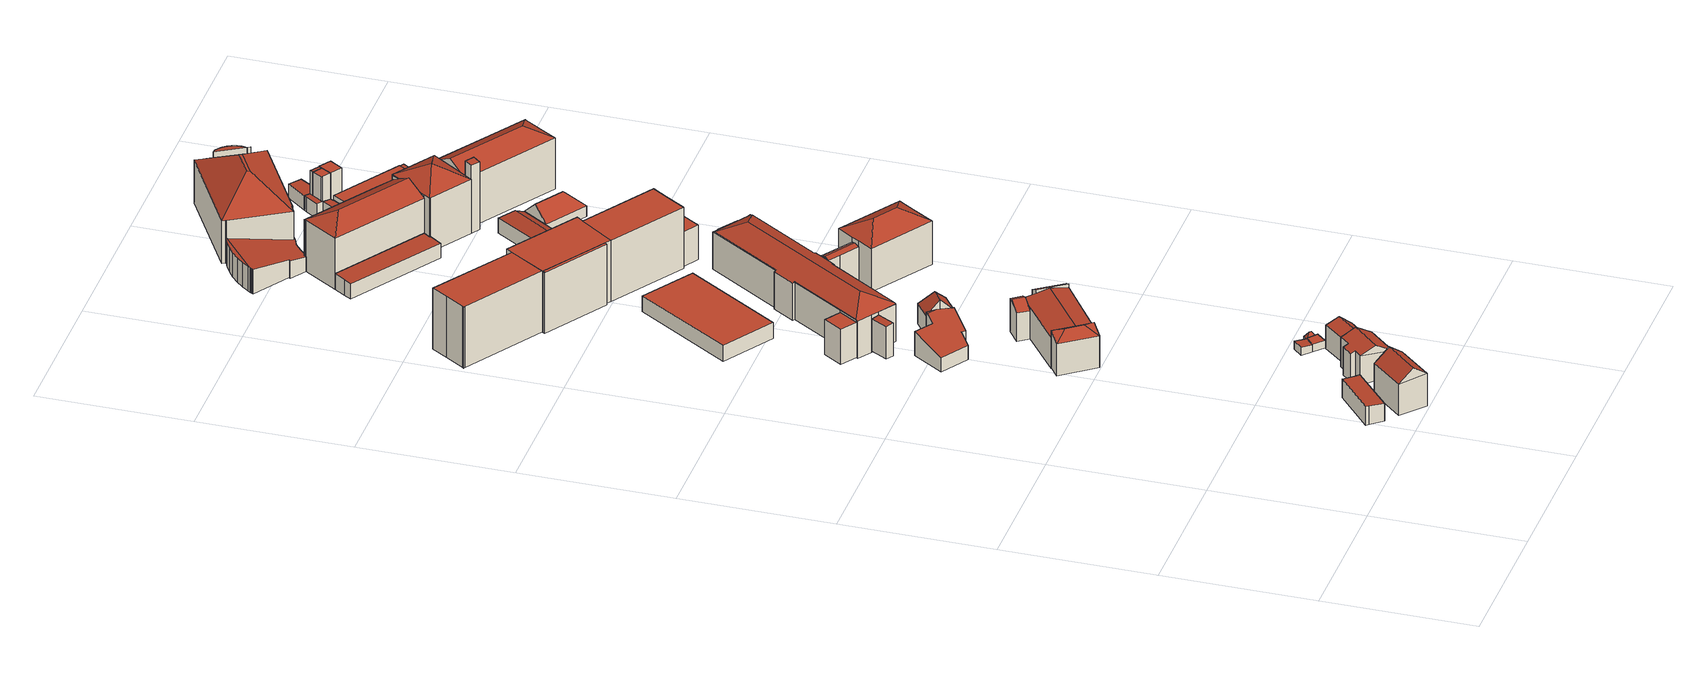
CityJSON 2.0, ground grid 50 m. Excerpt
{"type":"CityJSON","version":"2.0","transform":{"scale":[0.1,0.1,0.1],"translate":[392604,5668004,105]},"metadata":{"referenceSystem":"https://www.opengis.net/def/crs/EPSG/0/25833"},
"CityObjects":{
"building1":{"type":"Building","attributes":{"Dachtyp_tdc":"tdcPolyFlatRoof","Gemeindeschluessel":14627140,"Dachneigung":3.21,"QualitaetDacherkennung":77,"Geometrietyp2DReferenz":"3000","function":"31001_9998","roofType":"2100","measuredHeight":6.55},"geometry":[{"type":"MultiSurface","lod":"2","boundaries":[[[0,1,2,3]],[[1,4,5,2]],[[4,6,7,5]],[[6,8,9,7]],[[8,10,11,9]],[[10,12,13,11]],[[12,0,3,13]],[[12,10,8,6,4,1,0]],[[3,2,5,7,9,11,13]]],"semantics":{"surfaces":[{"type":"WallSurface"},{"type":"RoofSurface"},{"type":"GroundSurface"}],"values":[0,0,0,0,0,0,0,1,2]}}]},
"building2":{"type":"Building","attributes":{"Dachtyp_tdc":"tdcGableRoof","Gemeindeschluessel":14627140,"Dachneigung":37.64,"QualitaetDacherkennung":67,"Geometrietyp2DReferenz":"3000","function":"31001_9998","roofType":"3100","measuredHeight":14.9},"geometry":[{"type":"MultiSurface","lod":"2","boundaries":[[[14,15,16,17]],[[15,18,19,16]],[[18,20,21,19]],[[20,14,17,21]],[[18,15,22]],[[14,20,23]],[[15,14,23,22]],[[20,18,22,23]],[[17,16,19,21]]],"semantics":{"surfaces":[{"type":"WallSurface"},{"type":"RoofSurface"},{"type":"GroundSurface"}],"values":[0,0,0,0,0,0,1,1,2]}}]},
"building3":{"type":"Building","attributes":{"Dachtyp_tdc":"tdcFreeFormRoof","Gemeindeschluessel":14627140,"Dachneigung":32.54,"QualitaetDacherkennung":35,"Geometrietyp2DReferenz":"3000","function":"31001_9998","roofType":"5000","measuredHeight":12.17},"geometry":[{"type":"MultiSurface","lod":"2","boundaries":[[[24,25,26,27]],[[25,28,29,26]],[[28,30,31,29]],[[30,32,33,31]],[[32,34,35,33]],[[34,36,37,35]],[[36,38,39,37]],[[38,40,41,39]],[[40,24,27,41]],[[38,36,42,43]],[[34,32,30,28,25,24,40,43,42]],[[40,38,43]],[[36,34,42]],[[27,26,29,31,33,35,37,39,41]]],"semantics":{"surfaces":[{"type":"WallSurface"},{"type":"RoofSurface"},{"type":"GroundSurface"}],"values":[0,0,0,0,0,0,0,0,0,1,1,0,0,2]}}]},
"building4":{"type":"Building","attributes":{"Dachtyp_tdc":"tdcHipRoof","Gemeindeschluessel":14627140,"Dachneigung":31.39,"QualitaetDacherkennung":47,"Geometrietyp2DReferenz":"3000","function":"31001_9998","roofType":"3200","measuredHeight":13.42},"geometry":[{"type":"MultiSurface","lod":"2","boundaries":[[[44,45,46,47]],[[45,48,49,46]],[[48,50,51,49]],[[50,44,47,51]],[[48,45,52]],[[44,50,53]],[[45,44,53,52]],[[50,48,52,53]],[[47,46,49,51]]],"semantics":{"surfaces":[{"type":"WallSurface"},{"type":"RoofSurface"},{"type":"GroundSurface"}],"values":[0,0,0,0,1,1,1,1,2]}}]},
"building5":{"type":"Building","attributes":{"name":"Staatliche Porzellanmanufaktur Meissen","Dachtyp_tdc":"tdcPolyFlatRoof","Gemeindeschluessel":14627140,"Dachneigung":0,"QualitaetDacherkennung":61,"Geometrietyp2DReferenz":"3000","function":"31001_2000","roofType":"1000","measuredHeight":12.36},"geometry":[{"type":"MultiSurface","lod":"2","boundaries":[[[54,55,56,57]],[[55,58,59,56]],[[58,60,61,59]],[[60,54,57,61]],[[60,58,55,54]],[[57,56,59,61]]],"semantics":{"surfaces":[{"type":"WallSurface"},{"type":"RoofSurface"},{"type":"GroundSurface"}],"values":[0,0,0,0,1,2]}}]},
"building6":{"type":"Building","attributes":{"name":"Staatliche Porzellanmanufaktur Meissen","Dachtyp_tdc":"tdcPolyFlatRoof","Gemeindeschluessel":14627140,"Dachneigung":6.37,"QualitaetDacherkennung":58,"Geometrietyp2DReferenz":"3000","function":"31001_2000","roofType":"2100","measuredHeight":11.58},"geometry":[{"type":"MultiSurface","lod":"2","boundaries":[[[62,63,64,65]],[[63,66,67,64]],[[66,68,69,67]],[[68,62,65,69]],[[68,66,63,62]],[[65,64,67,69]]],"semantics":{"surfaces":[{"type":"WallSurface"},{"type":"RoofSurface"},{"type":"GroundSurface"}],"values":[0,0,0,0,1,2]}}]},
"building7":{"type":"Building","attributes":{"name":"Staatliche Porzellanmanufaktur Meissen","Dachtyp_tdc":"tdcFreeFormRoof","Gemeindeschluessel":14627140,"Dachneigung":16.01,"QualitaetDacherkennung":30,"Geometrietyp2DReferenz":"3000","function":"31001_2000","roofType":"5000","measuredHeight":9.5},"geometry":[{"type":"MultiSurface","lod":"2","boundaries":[[[70,71,72,73]],[[71,74,75,72]],[[74,76,77,75]],[[76,78,79,77]],[[78,80,81,79]],[[80,82,83,81]],[[82,84,85,83]],[[84,70,73,85]],[[86,74,87]],[[80,78,76,86,87,71,70,84,82]],[[74,71,87]],[[76,74,86]],[[73,72,75,77,79,81,83,85]]],"semantics":{"surfaces":[{"type":"WallSurface"},{"type":"RoofSurface"},{"type":"GroundSurface"}],"values":[0,0,0,0,0,0,0,0,1,1,0,0,2]}}]},
"building8":{"type":"Building","attributes":{"Dachtyp_tdc":"tdcGableRoof","Gemeindeschluessel":14627140,"Dachneigung":40.45,"QualitaetDacherkennung":78,"Geometrietyp2DReferenz":"3000","function":"31001_9998","roofType":"3100","measuredHeight":9.82},"geometry":[{"type":"MultiSurface","lod":"2","boundaries":[[[88,89,90,35]],[[89,91,92,90]],[[91,93,37,92]],[[93,88,35,37]],[[91,89,94]],[[88,93,95]],[[89,88,95,94]],[[93,91,94,95]],[[35,90,92,37]]],"semantics":{"surfaces":[{"type":"WallSurface"},{"type":"RoofSurface"},{"type":"GroundSurface"}],"values":[0,0,0,0,0,0,1,1,2]}}]},
"building9":{"type":"Building","attributes":{"Dachtyp_tdc":"tdcPolyFlatRoof","Gemeindeschluessel":14627140,"Dachneigung":3.8,"QualitaetDacherkennung":66,"Geometrietyp2DReferenz":"3000","function":"31001_9998","roofType":"2100","measuredHeight":2.76},"geometry":[{"type":"MultiSurface","lod":"2","boundaries":[[[96,97,98,99]],[[97,100,101,98]],[[100,102,103,101]],[[102,104,105,103]],[[104,96,99,105]],[[104,102,100,97,96]],[[99,98,101,103,105]]],"semantics":{"surfaces":[{"type":"WallSurface"},{"type":"RoofSurface"},{"type":"GroundSurface"}],"values":[0,0,0,0,0,1,2]}}]},
"building10":{"type":"Building","attributes":{"Dachtyp_tdc":"tdcPolyFlatRoof","Gemeindeschluessel":14627140,"Dachneigung":0,"QualitaetDacherkennung":33,"Geometrietyp2DReferenz":"3000","function":"31001_9998","roofType":"1000","measuredHeight":2.71},"geometry":[{"type":"MultiSurface","lod":"2","boundaries":[[[106,107,105,99]],[[107,108,103,105]],[[108,109,110,103]],[[109,111,112,110]],[[111,106,99,112]],[[111,109,108,107,106]],[[99,105,103,110,112]]],"semantics":{"surfaces":[{"type":"WallSurface"},{"type":"RoofSurface"},{"type":"GroundSurface"}],"values":[0,0,0,0,0,1,2]}}]},
"building11":{"type":"Building","attributes":{"Dachtyp_tdc":"tdcFreeFormRoof","Gemeindeschluessel":14627140,"Dachneigung":53.38,"QualitaetDacherkennung":4,"Geometrietyp2DReferenz":"3000","function":"31001_9998","roofType":"5000","measuredHeight":3.36},"geometry":[{"type":"MultiSurface","lod":"2","boundaries":[[[113,114,115,116]],[[114,117,118,115]],[[117,119,120,118]],[[119,113,116,120]],[[121,122,123,113,119]],[[121,119,117]],[[122,121,117,114]],[[123,122,114,113]],[[115,118,120,116]]],"semantics":{"surfaces":[{"type":"WallSurface"},{"type":"RoofSurface"},{"type":"GroundSurface"}],"values":[0,0,0,0,1,1,1,1,2]}}]},
"building12":{"type":"Building","attributes":{"Gemeindeschluessel":14627140,"Geometrietyp2DReferenz":"3000","function":"31001_9998","roofType":"9999"},"children":["building12-1","building12-2","building12-3"]},
"building12-1":{"type":"BuildingPart","attributes":{"Dachtyp_tdc":"tdcGableRoof","Dachneigung":10.66,"QualitaetDacherkennung":15,"Geometrietyp2DReferenz":"3000","roofType":"3100","measuredHeight":12.45},"parents":["building12"],"geometry":[{"type":"MultiSurface","lod":"2","boundaries":[[[124,125,126,127]],[[128,129,130,131]],[[129,132,133,130]],[[132,134,135,136,133]],[[124,137,138,139,140,141]],[[142,143,140,139]],[[128,143,142,129]],[[129,142,139,138,132]],[[124,141,125]],[[132,138,137,134]],[[134,137,124,144,145]],[[136,127,126,131,130,133]],[[145,135,134]],[[127,136,135,144,124]],[[144,135,145]],[[131,126,125,128]],[[125,141,140,143,128]]],"semantics":{"surfaces":[{"type":"WallSurface"},{"type":"RoofSurface"},{"type":"GroundSurface"},{"type":"ClosureSurface"}],"values":[0,0,0,0,1,1,0,0,0,0,0,2,0,3,3,3,3]}}]},
"building12-2":{"type":"BuildingPart","attributes":{"Dachtyp_tdc":"tdcPolyFlatRoof","Dachneigung":28.49,"QualitaetDacherkennung":56,"Geometrietyp2DReferenz":"3000","roofType":"2100","measuredHeight":12.82},"parents":["building12"],"geometry":[{"type":"MultiSurface","lod":"2","boundaries":[[[146,147,143,128,131,148]],[[149,150,151,126,125,141]],[[150,146,148,151]],[[150,149,147,146]],[[148,131,126,151]],[[141,140,143,147,149]],[[125,126,131,128]],[[125,128,143,140,141]]],"semantics":{"surfaces":[{"type":"WallSurface"},{"type":"RoofSurface"},{"type":"GroundSurface"},{"type":"ClosureSurface"}],"values":[0,0,0,1,2,0,3,3]}}]},
"building12-3":{"type":"BuildingPart","attributes":{"Dachtyp_tdc":"tdcGableRoof","Dachneigung":30.55,"QualitaetDacherkennung":46,"Geometrietyp2DReferenz":"3000","roofType":"3100","measuredHeight":12.35},"parents":["building12"],"geometry":[{"type":"MultiSurface","lod":"2","boundaries":[[[135,152,153,136]],[[152,154,155,153]],[[154,156,124,127,155]],[[154,152,157]],[[152,135,145,158,157]],[[156,154,157,158]],[[136,153,155,127]],[[144,124,156]],[[135,136,127,124,144]],[[156,158,145,144]],[[144,145,135]]],"semantics":{"surfaces":[{"type":"WallSurface"},{"type":"RoofSurface"},{"type":"GroundSurface"},{"type":"ClosureSurface"}],"values":[0,0,0,0,1,1,2,0,3,0,3]}}]},
"building13":{"type":"Building","attributes":{"name":"Staatliche Porzellanmanufaktur Meissen","Dachtyp_tdc":"tdcHipAndGableRoof","Gemeindeschluessel":14627140,"Dachneigung":46.08,"QualitaetDacherkennung":77,"Geometrietyp2DReferenz":"3000","function":"31001_2000","roofType":"5000","measuredHeight":11.59},"geometry":[{"type":"MultiSurface","lod":"2","boundaries":[[[159,160,161,162]],[[160,163,164,161]],[[163,165,166,164]],[[165,167,168,166]],[[167,169,170,168]],[[169,171,172,170]],[[171,173,174,172]],[[173,175,176,174]],[[175,159,162,176]],[[171,169,167,165,163,160,177]],[[160,159,175,177]],[[175,173,171,177]],[[162,161,164,166,168,170,172,174,176]]],"semantics":{"surfaces":[{"type":"WallSurface"},{"type":"RoofSurface"},{"type":"GroundSurface"}],"values":[0,0,0,0,0,0,0,0,0,1,1,1,2]}}]},
"building14":{"type":"Building","attributes":{"name":"Staatliche Porzellanmanufaktur Meissen","Dachtyp_tdc":"tdcPolyFlatRoof","Gemeindeschluessel":14627140,"Dachneigung":0,"QualitaetDacherkennung":67,"Geometrietyp2DReferenz":"3000","function":"31001_2000","roofType":"1000","measuredHeight":5.59},"geometry":[{"type":"MultiSurface","lod":"2","boundaries":[[[178,179,180,181]],[[179,182,183,180]],[[182,184,185,183]],[[184,178,181,185]],[[184,182,179,178]],[[181,180,183,185]]],"semantics":{"surfaces":[{"type":"WallSurface"},{"type":"RoofSurface"},{"type":"GroundSurface"}],"values":[0,0,0,0,1,2]}}]},
"building15":{"type":"Building","attributes":{"name":"Staatliche Porzellanmanufaktur Meissen","Gemeindeschluessel":14627140,"Geometrietyp2DReferenz":"3000","function":"31001_2000","roofType":"9999"},"children":["building15-1","building15-2","building15-3","building15-4"]},
"building15-1":{"type":"BuildingPart","attributes":{"Dachtyp_tdc":"tdcPolyFlatRoof","Dachneigung":0,"QualitaetDacherkennung":71,"Geometrietyp2DReferenz":"3000","roofType":"1000","measuredHeight":21.39},"parents":["building15"],"geometry":[{"type":"MultiSurface","lod":"2","boundaries":[[[186,187,188,189]],[[187,190,191,188]],[[190,192,193,191]],[[192,194,195,193]],[[194,196,197,195]],[[196,198,199,197]],[[198,200,201,199]],[[198,196,194,192,190,187,186,187,200]],[[201,188,189,188,191,193,195,197,199]],[[187,188,201,200]]],"semantics":{"surfaces":[{"type":"WallSurface"},{"type":"RoofSurface"},{"type":"GroundSurface"},{"type":"ClosureSurface"}],"values":[0,0,0,0,0,0,0,1,2,3]}}]},
"building15-2":{"type":"BuildingPart","attributes":{"Dachtyp_tdc":"tdcPolyFlatRoof","Dachneigung":0,"QualitaetDacherkennung":63,"Geometrietyp2DReferenz":"3000","roofType":"1000","measuredHeight":21.37},"parents":["building15"],"geometry":[{"type":"MultiSurface","lod":"2","boundaries":[[[202,203,204,205]],[[203,206,207,204]],[[206,208,209,207]],[[208,210,211,209]],[[210,212,213,211]],[[212,210,208,206,203,202]],[[205,204,207,209,211,213]],[[202,205,213,212]]],"semantics":{"surfaces":[{"type":"WallSurface"},{"type":"RoofSurface"},{"type":"GroundSurface"},{"type":"ClosureSurface"}],"values":[0,0,0,0,0,1,2,3]}}]},
"building15-3":{"type":"BuildingPart","attributes":{"Dachtyp_tdc":"tdcPolyFlatRoof","Dachneigung":0,"QualitaetDacherkennung":79,"Geometrietyp2DReferenz":"3000","roofType":"1000","measuredHeight":21.35},"parents":["building15"],"geometry":[{"type":"MultiSurface","lod":"2","boundaries":[[[212,214,215,216,213]],[[200,217,218,201]],[[217,219,220,218]],[[219,202,205,220]],[[219,217,200,187,186,214,212,202]],[[213,216,189,188,201,218,220,205]],[[213,205,202,212]],[[221,215,214,186]],[[221,189,216,215]],[[188,189,221,186,187]],[[201,188,187,200]]],"semantics":{"surfaces":[{"type":"WallSurface"},{"type":"RoofSurface"},{"type":"GroundSurface"},{"type":"ClosureSurface"}],"values":[0,0,0,0,1,2,3,0,3,3,3]}}]},
"building15-4":{"type":"BuildingPart","attributes":{"Dachtyp_tdc":"tdcFreeFormRoof","Dachneigung":49.35,"QualitaetDacherkennung":17,"Geometrietyp2DReferenz":"3000","roofType":"5000","measuredHeight":21.75},"parents":["building15"],"geometry":[{"type":"MultiSurface","lod":"2","boundaries":[[[222,221,189,223]],[[215,224,225,216]],[[224,222,223,225]],[[221,222,226]],[[222,224,227,226]],[[224,215,227]],[[215,221,226,227]],[[223,189,216,225]],[[216,189,221,215]]],"semantics":{"surfaces":[{"type":"WallSurface"},{"type":"RoofSurface"},{"type":"GroundSurface"},{"type":"ClosureSurface"}],"values":[0,0,0,1,1,1,1,2,3]}}]},
"building16":{"type":"Building","attributes":{"name":"Staatliche Porzellanmanufaktur Meissen","Dachtyp_tdc":"tdcFreeFormRoof","Gemeindeschluessel":14627140,"Dachneigung":26.59,"QualitaetDacherkennung":78,"Geometrietyp2DReferenz":"3000","function":"31001_2000","roofType":"5000","measuredHeight":17.07},"geometry":[{"type":"MultiSurface","lod":"2","boundaries":[[[228,229,230,231]],[[229,232,233,230]],[[232,234,235,233]],[[234,236,237,235]],[[236,238,239,237]],[[238,240,241,239]],[[240,242,243,241]],[[242,244,245,243]],[[244,246,247,245]],[[246,248,249,247]],[[248,250,251,249]],[[250,252,253,251]],[[252,254,255,253]],[[254,256,257,255]],[[256,258,259,257]],[[258,260,261,259]],[[260,262,263,261]],[[262,264,265,263]],[[264,266,267,265]],[[266,228,231,267]],[[268,269,270,271,272,246,244,242]],[[273,262,260,274,275,276,277]],[[278,279,280,281,282,283,276,275,270,269]],[[274,284,256,254,285,286,271,270,275]],[[248,272,271,286,250]],[[250,286,285,252]],[[252,285,254]],[[256,284,258]],[[258,284,274,260]],[[266,277,276,283,228]],[[228,283,282,229]],[[229,282,281,232]],[[232,281,280,234]],[[234,280,279,236]],[[236,279,278,238]],[[238,278,269,268,240]],[[264,273,277,266]],[[262,273,264]],[[240,268,242]],[[246,272,248]],[[231,230,233,235,237,239,241,243,245,247,249,251,253,255,257,259,261,263,265,267]]],"semantics":{"surfaces":[{"type":"WallSurface"},{"type":"RoofSurface"},{"type":"GroundSurface"}],"values":[0,0,0,0,0,0,0,0,0,0,0,0,0,0,0,0,0,0,0,0,1,1,1,1,0,0,0,0,0,0,0,0,0,0,0,0,0,0,0,0,2]}}]},
"building17":{"type":"Building","attributes":{"name":"Staatliche Porzellanmanufaktur Meissen","Dachtyp_tdc":"tdcFreeFormRoof","Gemeindeschluessel":14627140,"Dachneigung":17.35,"QualitaetDacherkennung":74,"Geometrietyp2DReferenz":"3000","function":"31001_2000","roofType":"5000","measuredHeight":13.61},"geometry":[{"type":"MultiSurface","lod":"2","boundaries":[[[287,288,289,290]],[[288,291,292,289]],[[291,293,294,292]],[[293,295,296,294]],[[295,287,290,296]],[[291,288,297,298,293]],[[297,287,295,298]],[[295,293,298]],[[288,287,297]],[[290,289,292,294,296]]],"semantics":{"surfaces":[{"type":"WallSurface"},{"type":"RoofSurface"},{"type":"GroundSurface"}],"values":[0,0,0,0,0,1,1,0,0,2]}}]},
"building18":{"type":"Building","attributes":{"name":"Staatliche Porzellanmanufaktur Meissen","Dachtyp_tdc":"tdcPolyFlatRoof","Gemeindeschluessel":14627140,"Dachneigung":3.06,"QualitaetDacherkennung":73,"Geometrietyp2DReferenz":"3000","function":"31001_2000","roofType":"2100","measuredHeight":5.54},"geometry":[{"type":"MultiSurface","lod":"2","boundaries":[[[299,300,301,302]],[[300,303,304,301]],[[303,305,306,304]],[[305,307,308,306]],[[307,309,310,308]],[[309,311,312,310]],[[311,299,302,312]],[[311,309,307,305,303,300,299]],[[302,301,304,306,308,310,312]]],"semantics":{"surfaces":[{"type":"WallSurface"},{"type":"RoofSurface"},{"type":"GroundSurface"}],"values":[0,0,0,0,0,0,0,1,2]}}]},
"building19":{"type":"Building","attributes":{"name":"Staatliche Porzellanmanufaktur Meissen","Dachtyp_tdc":"tdcFreeFormRoof","Gemeindeschluessel":14627140,"Dachneigung":29.23,"QualitaetDacherkennung":47,"Geometrietyp2DReferenz":"3000","function":"31001_2000","roofType":"5000","measuredHeight":19.41},"geometry":[{"type":"MultiSurface","lod":"2","boundaries":[[[313,314,315,316]],[[314,317,318,315]],[[317,319,320,318]],[[319,321,322,320]],[[321,323,324,322]],[[323,325,326,324]],[[325,327,328,326]],[[327,313,316,328]],[[319,317,314,313,329]],[[327,325,323,321,330]],[[330,329,313,327]],[[321,319,329,330]],[[316,315,318,320,322,324,326,328]]],"semantics":{"surfaces":[{"type":"WallSurface"},{"type":"RoofSurface"},{"type":"GroundSurface"}],"values":[0,0,0,0,0,0,0,0,1,1,1,1,2]}}]},
"building20":{"type":"Building","attributes":{"name":"Staatliche Porzellanmanufaktur Meissen","Dachtyp_tdc":"tdcPolyFlatRoof","Gemeindeschluessel":14627140,"Dachneigung":0,"QualitaetDacherkennung":57,"Geometrietyp2DReferenz":"3000","function":"31001_2000","roofType":"1000","measuredHeight":12.21},"geometry":[{"type":"MultiSurface","lod":"2","boundaries":[[[331,332,333,334]],[[332,335,336,333]],[[335,337,338,336]],[[337,331,334,338]],[[337,335,332,331]],[[334,333,336,338]]],"semantics":{"surfaces":[{"type":"WallSurface"},{"type":"RoofSurface"},{"type":"GroundSurface"}],"values":[0,0,0,0,1,2]}}]},
"building21":{"type":"Building","attributes":{"name":"Staatliche Porzellanmanufaktur Meissen","Dachtyp_tdc":"tdcGableRoof","Gemeindeschluessel":14627140,"Dachneigung":10.51,"QualitaetDacherkennung":11,"Geometrietyp2DReferenz":"3000","function":"31001_2000","roofType":"3100","measuredHeight":9.18},"geometry":[{"type":"MultiSurface","lod":"2","boundaries":[[[339,340,341,342]],[[340,343,344,341]],[[343,345,346,344]],[[345,339,342,346]],[[343,340,347]],[[339,345,348]],[[340,339,348,347]],[[345,343,347,348]],[[342,341,344,346]]],"semantics":{"surfaces":[{"type":"WallSurface"},{"type":"RoofSurface"},{"type":"GroundSurface"}],"values":[0,0,0,0,0,0,1,1,2]}}]},
"building22":{"type":"Building","attributes":{"name":"Porzellan-Museum,Staatliche Porzellanmanufaktur Meissen","Gemeindeschluessel":14627140,"Geometrietyp2DReferenz":"3000","function":"31001_3034","roofType":"9999"},"children":["building22-1","building22-2","building22-3"]},
"building22-1":{"type":"BuildingPart","attributes":{"Dachtyp_tdc":"tdcFreeFormRoof","Dachneigung":10.04,"QualitaetDacherkennung":13,"Geometrietyp2DReferenz":"3000","roofType":"5000","measuredHeight":8.65},"parents":["building22"],"geometry":[{"type":"MultiSurface","lod":"2","boundaries":[[[349,350,351,352]],[[350,353,354,351]],[[353,355,356,354]],[[355,357,358,356]],[[357,359,360,358]],[[361,362,363,364]],[[362,365,366,363]],[[365,367,368,366]],[[367,369,370,368]],[[369,371,372,370]],[[371,373,374,372]],[[373,375,376,374]],[[375,377,378,376]],[[377,379,380,378]],[[379,381,382,380]],[[381,383,384,382]],[[383,385,386,384]],[[385,387,388,386]],[[387,389,390,388]],[[389,349,352,390]],[[385,383,381,379,377,375,373,371,369,367,365,362,361,391,392,359]],[[359,357,355,353,350,349,389,387,385]],[[352,351,354,356,358,360,393,394,364,363,366,368,370,372,374,376,378,380,382,384,386,388,390]],[[360,359,392,393]],[[391,394,393,392]],[[361,364,394,391]]],"semantics":{"surfaces":[{"type":"WallSurface"},{"type":"RoofSurface"},{"type":"GroundSurface"},{"type":"ClosureSurface"}],"values":[0,0,0,0,0,0,0,0,0,0,0,0,0,0,0,0,0,0,0,0,1,1,2,3,3,3]}}]},
"building22-2":{"type":"BuildingPart","attributes":{"Dachtyp_tdc":"tdcPolyFlatRoof","Dachneigung":10.69,"QualitaetDacherkennung":53,"Geometrietyp2DReferenz":"3000","roofType":"2100","measuredHeight":17.15},"parents":["building22"],"geometry":[{"type":"MultiSurface","lod":"2","boundaries":[[[395,396,397,398]],[[396,399,400,397]],[[399,401,402,400]],[[401,403,404,402]],[[403,405,406,404]],[[405,407,408,406]],[[407,409,410,408]],[[409,411,412,410]],[[411,413,412]],[[414,395,398,415,416]],[[414,411,409,407,405,403,401,399,396,395]],[[398,397,400,402,404,406,408,410,412,415]],[[416,413,411,414]],[[416,415,412,413]]],"semantics":{"surfaces":[{"type":"WallSurface"},{"type":"RoofSurface"},{"type":"GroundSurface"},{"type":"ClosureSurface"}],"values":[0,0,0,0,0,0,0,0,0,0,1,2,0,3]}}]},
"building22-3":{"type":"BuildingPart","attributes":{"Dachtyp_tdc":"tdcCutTentRoof","Dachneigung":37.37,"QualitaetDacherkennung":37,"Geometrietyp2DReferenz":"3000","roofType":"9999","measuredHeight":23.07},"parents":["building22"],"geometry":[{"type":"MultiSurface","lod":"2","boundaries":[[[417,416,415,418]],[[413,419,420,412]],[[419,421,422,420]],[[421,423,361,364,422]],[[424,425,426,358,357]],[[425,427,428,426]],[[427,429,430,428]],[[429,417,418,430]],[[421,419,413,416,417,429,431,432]],[[433,434,423,421,432,435]],[[427,425,424,433,435,436]],[[429,427,436,431]],[[436,435,432,431]],[[418,415,412,420,422,364,394,393,360,358,426,428,430]],[[413,412,415,416]],[[391,361,423,434]],[[391,394,364,361]],[[433,392,391,434]],[[392,393,394,391]],[[357,359,392,433,424]],[[357,358,360,359]],[[360,393,392,359]]],"semantics":{"surfaces":[{"type":"WallSurface"},{"type":"RoofSurface"},{"type":"GroundSurface"},{"type":"ClosureSurface"}],"values":[0,0,0,0,0,0,0,0,1,1,1,1,1,2,3,0,3,0,3,0,3,3]}}]},
"building23":{"type":"Building","attributes":{"name":"Staatliche Porzellanmanufaktur Meissen","Gemeindeschluessel":14627140,"Geometrietyp2DReferenz":"3000","function":"31001_2000","roofType":"9999"},"children":["building23-1","building23-2","building23-3"]},
"building23-1":{"type":"BuildingPart","attributes":{"Dachtyp_tdc":"tdcHipAndGableRoof","Dachneigung":44.19,"QualitaetDacherkennung":69,"Geometrietyp2DReferenz":"3000","roofType":"5000","measuredHeight":8.45},"parents":["building23"],"geometry":[{"type":"MultiSurface","lod":"2","boundaries":[[[437,438,439,440,441]],[[438,442,443,439]],[[442,444,445,446,443]],[[442,438,447]],[[437,444,448]],[[438,437,448,447]],[[444,442,447,448]],[[440,439,443,446]],[[441,445,444,437]],[[440,446,445,441]]],"semantics":{"surfaces":[{"type":"WallSurface"},{"type":"RoofSurface"},{"type":"GroundSurface"},{"type":"ClosureSurface"}],"values":[0,0,0,1,0,1,1,2,0,3]}}]},
"building23-2":{"type":"BuildingPart","attributes":{"Dachtyp_tdc":"tdcHipRoof","Dachneigung":34.8,"QualitaetDacherkennung":38,"Geometrietyp2DReferenz":"3000","roofType":"3200","measuredHeight":8.06},"parents":["building23"],"geometry":[{"type":"MultiSurface","lod":"2","boundaries":[[[449,450,451,452]],[[450,453,454,451]],[[453,441,440,454]],[[450,449,455]],[[441,453,456]],[[449,457,445,441,456,455]],[[453,450,455,456]],[[440,446,458,452,451,454]],[[458,446,445,457]],[[446,440,441,445]],[[452,458,457,449]]],"semantics":{"surfaces":[{"type":"WallSurface"},{"type":"RoofSurface"},{"type":"GroundSurface"},{"type":"ClosureSurface"}],"values":[0,0,0,1,1,1,1,2,0,3,3]}}]},
"building23-3":{"type":"BuildingPart","attributes":{"Dachtyp_tdc":"tdcHipAndGableRoof","Dachneigung":42.89,"QualitaetDacherkennung":76,"Geometrietyp2DReferenz":"3000","roofType":"5000","measuredHeight":8.37},"parents":["building23"],"geometry":[{"type":"MultiSurface","lod":"2","boundaries":[[[459,460,461,458,457]],[[460,462,463,461]],[[462,464,449,452,463]],[[462,460,465]],[[459,464,466]],[[460,459,466,465]],[[464,462,465,466]],[[458,461,463,452]],[[459,457,449,464]],[[457,458,452,449]]],"semantics":{"surfaces":[{"type":"WallSurface"},{"type":"RoofSurface"},{"type":"GroundSurface"},{"type":"ClosureSurface"}],"values":[0,0,0,1,0,1,1,2,0,3]}}]},
"building24":{"type":"Building","attributes":{"name":"Staatliche Porzellanmanufaktur Meissen","Gemeindeschluessel":14627140,"Geometrietyp2DReferenz":"3000","function":"31001_2000","roofType":"9999"},"children":["building24-1","building24-2","building24-3"]},
"building24-1":{"type":"BuildingPart","attributes":{"Dachtyp_tdc":"tdcHipAndGableRoof","Dachneigung":28.88,"QualitaetDacherkennung":81,"Geometrietyp2DReferenz":"3000","roofType":"5000","measuredHeight":21.74},"parents":["building24"],"geometry":[{"type":"MultiSurface","lod":"2","boundaries":[[[467,468,469,470]],[[468,471,472,469]],[[473,474,308,310]],[[474,475,374,308]],[[475,476,477,374]],[[476,478,372,477]],[[478,479,370,372]],[[479,467,470,370]],[[476,475,474,480]],[[474,473,481,482,483,480]],[[483,484,485,471,468,467,479,478,476,480]],[[470,469,472,486,310,308,374,477,372,370]],[[487,484,483]],[[486,472,471,485,488]],[[488,485,484,487]],[[482,487,483]],[[486,488,481,473,310]],[[481,488,487,482]]],"semantics":{"surfaces":[{"type":"WallSurface"},{"type":"RoofSurface"},{"type":"GroundSurface"},{"type":"ClosureSurface"}],"values":[0,0,0,0,0,0,0,0,1,1,1,2,0,3,3,0,3,3]}}]},
"building24-2":{"type":"BuildingPart","attributes":{"Dachtyp_tdc":"tdcTentRoof","Dachneigung":28.94,"QualitaetDacherkennung":52,"Geometrietyp2DReferenz":"3000","roofType":"3500","measuredHeight":23.86},"parents":["building24"],"geometry":[{"type":"MultiSurface","lod":"2","boundaries":[[[489,490,491]],[[489,492,493,490]],[[492,494,302,493]],[[494,495,312,302]],[[495,496,310,312]],[[496,473,310]],[[497,498,499,472,471]],[[500,501,502]],[[500,502,492,489,503,504]],[[495,494,492,502]],[[496,495,502,501,484,487,482]],[[497,501,500,498]],[[499,505,490,493,302,312,310,486,472]],[[491,506,489]],[[505,499,498,507,508]],[[491,490,505,508]],[[508,507,506,491]],[[481,473,496]],[[471,485,497]],[[472,486,488,485,471]],[[486,310,473,481,488]],[[497,485,484,501]],[[481,496,482]],[[485,488,487,484]],[[488,481,482,487]],[[489,506,503]],[[504,507,498,500]],[[503,506,507,504]]],"semantics":{"surfaces":[{"type":"WallSurface"},{"type":"RoofSurface"},{"type":"GroundSurface"},{"type":"ClosureSurface"}],"values":[0,0,0,0,0,0,0,1,1,1,1,0,2,0,0,3,3,0,0,3,3,0,0,3,3,0,0,3]}}]},
"building24-3":{"type":"BuildingPart","attributes":{"Dachtyp_tdc":"tdcHipAndGableRoof","Dachneigung":28.92,"QualitaetDacherkennung":69,"Geometrietyp2DReferenz":"3000","roofType":"5000","measuredHeight":21.73},"parents":["building24"],"geometry":[{"type":"MultiSurface","lod":"2","boundaries":[[[508,509,510,505]],[[509,511,512,510]],[[511,513,514,512]],[[513,515,516,514]],[[515,517,518,516]],[[517,519,520,518]],[[519,521,522,520]],[[521,523,524,522]],[[523,525,526,524]],[[525,491,490,526]],[[521,519,517,515,527,523]],[[515,513,511,509,508,507,504,528,527]],[[491,525,523,527,528,503,506]],[[505,510,512,514,516,518,520,522,524,526,490]],[[505,490,491,508]],[[503,528,504]],[[491,506,507,508]],[[506,503,504,507]]],"semantics":{"surfaces":[{"type":"WallSurface"},{"type":"RoofSurface"},{"type":"GroundSurface"},{"type":"ClosureSurface"}],"values":[0,0,0,0,0,0,0,0,0,0,1,1,1,2,3,0,3,3]}}]},
"building25":{"type":"Building","attributes":{"name":"Staatliche Porzellanmanufaktur Meissen","Dachtyp_tdc":"tdcPolyFlatRoof","Gemeindeschluessel":14627140,"Dachneigung":7.69,"QualitaetDacherkennung":32,"Geometrietyp2DReferenz":"3000","function":"31001_2000","roofType":"2100","measuredHeight":24.23},"geometry":[{"type":"MultiSurface","lod":"2","boundaries":[[[529,530,490,493]],[[530,531,526,490]],[[531,532,533,526]],[[532,529,493,533]],[[532,531,530,529]],[[493,490,526,533]]],"semantics":{"surfaces":[{"type":"WallSurface"},{"type":"RoofSurface"},{"type":"GroundSurface"}],"values":[0,0,0,0,1,2]}}]},
"building26":{"type":"Building","attributes":{"name":"Staatliche Porzellanmanufaktur Meissen","Dachtyp_tdc":"tdcPolyFlatRoof","Gemeindeschluessel":14627140,"Dachneigung":3.94,"QualitaetDacherkennung":73,"Geometrietyp2DReferenz":"3000","function":"31001_2000","roofType":"2100","measuredHeight":4.03},"geometry":[{"type":"MultiSurface","lod":"2","boundaries":[[[534,535,536,537]],[[535,538,539,536]],[[538,540,541,539]],[[540,542,543,541]],[[542,544,545,543]],[[544,534,537,545]],[[544,542,540,538,535,534]],[[537,536,539,541,543,545]]],"semantics":{"surfaces":[{"type":"WallSurface"},{"type":"RoofSurface"},{"type":"GroundSurface"}],"values":[0,0,0,0,0,0,1,2]}}]},
"building27":{"type":"Building","attributes":{"name":"Staatliche Porzellanmanufaktur Meissen","Dachtyp_tdc":"tdcPolyFlatRoof","Gemeindeschluessel":14627140,"Dachneigung":0,"QualitaetDacherkennung":76,"Geometrietyp2DReferenz":"3000","function":"31001_2000","roofType":"1000","measuredHeight":12.91},"geometry":[{"type":"MultiSurface","lod":"2","boundaries":[[[546,547,548,549]],[[547,550,551,548]],[[550,552,553,551]],[[552,554,555,553]],[[554,546,549,555]],[[554,552,550,547,546]],[[549,548,551,553,555]]],"semantics":{"surfaces":[{"type":"WallSurface"},{"type":"RoofSurface"},{"type":"GroundSurface"}],"values":[0,0,0,0,0,1,2]}}]},
"building28":{"type":"Building","attributes":{"name":"Staatliche Porzellanmanufaktur Meissen","Gemeindeschluessel":14627140,"Geometrietyp2DReferenz":"3000","function":"31001_2000","roofType":"9999"},"children":["building28-1","building28-2"]},
"building28-1":{"type":"BuildingPart","attributes":{"Dachtyp_tdc":"tdcPolyFlatRoof","Dachneigung":0,"QualitaetDacherkennung":53,"Geometrietyp2DReferenz":"3000","roofType":"1000","measuredHeight":5.67},"parents":["building28"],"geometry":[{"type":"MultiSurface","lod":"2","boundaries":[[[556,557,558,559]],[[557,560,561,562,558]],[[563,564,565,566,567]],[[564,568,569,565]],[[568,570,571,569]],[[570,572,573,571]],[[572,574,575,573]],[[574,576,577,575]],[[576,556,559,577]],[[576,574,572,570,568,564,563,560,557,556]],[[559,558,562,566,565,569,571,573,575,577]],[[567,561,560,563]],[[567,566,562,561]]],"semantics":{"surfaces":[{"type":"WallSurface"},{"type":"RoofSurface"},{"type":"GroundSurface"},{"type":"ClosureSurface"}],"values":[0,0,0,0,0,0,0,0,0,1,2,0,3]}}]},
"building28-2":{"type":"BuildingPart","attributes":{"Dachtyp_tdc":"tdcPolyFlatRoof","Dachneigung":2.66,"QualitaetDacherkennung":53,"Geometrietyp2DReferenz":"3000","roofType":"2100","measuredHeight":5.58},"parents":["building28"],"geometry":[{"type":"MultiSurface","lod":"2","boundaries":[[[578,567,566,579]],[[561,580,581,562]],[[580,578,579,581]],[[580,561,567,578]],[[579,566,562,581]],[[562,566,567,561]]],"semantics":{"surfaces":[{"type":"WallSurface"},{"type":"RoofSurface"},{"type":"GroundSurface"},{"type":"ClosureSurface"}],"values":[0,0,0,1,2,3]}}]},
"building29":{"type":"Building","attributes":{"name":"Staatliche Porzellanmanufaktur Meissen","Dachtyp_tdc":"tdcPolyFlatRoof","Gemeindeschluessel":14627140,"Dachneigung":3.73,"QualitaetDacherkennung":51,"Geometrietyp2DReferenz":"3000","function":"31001_2000","roofType":"2100","measuredHeight":12.94},"geometry":[{"type":"MultiSurface","lod":"2","boundaries":[[[582,550,583,584]],[[550,547,585,583]],[[547,586,587,585]],[[586,582,584,587]],[[586,547,550,582]],[[584,583,585,587]]],"semantics":{"surfaces":[{"type":"WallSurface"},{"type":"RoofSurface"},{"type":"GroundSurface"}],"values":[0,0,0,0,1,2]}}]},
"building30":{"type":"Building","attributes":{"name":"Staatliche Porzellanmanufaktur Meissen","Gemeindeschluessel":14627140,"Geometrietyp2DReferenz":"3000","function":"31001_2000","roofType":"9999"},"children":["building30-1","building30-2"]},
"building30-1":{"type":"BuildingPart","attributes":{"Dachtyp_tdc":"tdcPolyFlatRoof","Dachneigung":3.42,"QualitaetDacherkennung":70,"Geometrietyp2DReferenz":"3000","roofType":"2100","measuredHeight":4.98},"parents":["building30"],"geometry":[{"type":"MultiSurface","lod":"2","boundaries":[[[588,589,590,591]],[[589,592,593,590]],[[592,594,595,593]],[[594,596,597,595]],[[594,592,589,588,596]],[[597,591,590,593,595]],[[591,597,596,588]]],"semantics":{"surfaces":[{"type":"WallSurface"},{"type":"RoofSurface"},{"type":"GroundSurface"},{"type":"ClosureSurface"}],"values":[0,0,0,0,1,2,3]}}]},
"building30-2":{"type":"BuildingPart","attributes":{"Dachtyp_tdc":"tdcPolyFlatRoof","Dachneigung":3.52,"QualitaetDacherkennung":68,"Geometrietyp2DReferenz":"3000","roofType":"2100","measuredHeight":5.01},"parents":["building30"],"geometry":[{"type":"MultiSurface","lod":"2","boundaries":[[[598,599,600,601]],[[599,602,588,591,600]],[[603,604,597,596]],[[603,605,606,604]],[[605,607,608,606]],[[607,598,601,608]],[[607,605,603,596,602,599,598]],[[601,600,591,597,604,606,608]],[[596,588,602]],[[596,597,591,588]]],"semantics":{"surfaces":[{"type":"WallSurface"},{"type":"RoofSurface"},{"type":"GroundSurface"},{"type":"ClosureSurface"}],"values":[0,0,0,0,0,0,1,2,0,3]}}]},
"building31":{"type":"Building","attributes":{"name":"Staatliche Porzellanmanufaktur Meissen","Dachtyp_tdc":"tdcPolyFlatRoof","Gemeindeschluessel":14627140,"Dachneigung":0,"QualitaetDacherkennung":76,"Geometrietyp2DReferenz":"3000","function":"31001_2000","roofType":"1000","measuredHeight":12.8},"geometry":[{"type":"MultiSurface","lod":"2","boundaries":[[[552,550,609,539]],[[550,610,611,609]],[[610,612,613,611]],[[612,614,615,613]],[[614,552,539,615]],[[614,612,610,550,552]],[[539,609,611,613,615]]],"semantics":{"surfaces":[{"type":"WallSurface"},{"type":"RoofSurface"},{"type":"GroundSurface"}],"values":[0,0,0,0,0,1,2]}}]}
},
"vertices":[
[487,151,77],[616,264,77],[616,264,11],[487,151,11],[622,258,76],[622,258,11],[648,233,74],[648,233,11],[660,222,73],[660,222,11],[526,105,73],[526,105,11],[494,143,76],[494,143,11],
[736,113,127],[642,7,127],[642,7,12],[736,113,12],[568,73,120],[568,73,12],[662,178,120],[662,178,12],[608,38,161],[702,143,161],
[724,256,112],[713,266,107],[713,266,9],[724,256,9],[743,299,107],[743,299,9],[756,287,113],[756,287,9],[785,319,113],[785,319,9],[798,308,119],[798,308,9],[865,247,96],[865,247,9],[784,158,96],[784,158,9],[701,234,112],[701,234,9],[824,284,131],[743,196,131],
[526,1142,142],[608,1034,142],[608,1034,12],[526,1142,12],[569,1005,123],[569,1005,12],[487,1113,123],[487,1113,12],[579,1054,146],[541,1105,146],
[434,1771,148],[394,1708,148],[394,1708,25],[434,1771,25],[342,1742,148],[342,1742,25],[381,1804,148],[381,1804,25],
[429,1605,144],[405,1620,141],[405,1620,28],[429,1605,28],[436,1674,141],[436,1674,28],[460,1659,144],[460,1659,28],
[469,1550,100],[528,1512,100],[528,1512,16],[469,1550,16],[570,1544,109],[570,1544,16],[624,1474,105],[624,1474,16],[546,1414,79],[546,1414,16],[537,1426,80],[537,1426,16],[492,1391,65],[492,1391,16],[403,1447,65],[403,1447,16],[589,1520,111],[561,1537,111],
[798,308,92],[870,392,91],[870,392,9],[939,331,68],[939,331,9],[865,247,68],[905,361,107],[831,277,107],
[840,425,34],[812,450,37],[812,450,9],[840,425,9],[840,480,37],[840,480,9],[870,449,34],[870,449,9],[861,444,34],[861,444,9],
[840,425,36],[861,444,36],[870,449,36],[899,426,36],[899,426,9],[872,394,36],[872,394,9],
[870,449,25],[890,467,25],[890,467,10],[870,449,10],[917,448,25],[917,448,10],[899,426,25],[899,426,10],[896,445,44],[891,449,44],[871,449,26],
[715,1288,117],[740,1254,117],[740,1254,9],[715,1288,9],[804,1172,117],[608,1034,117],[608,1034,9],[804,1172,9],[526,1142,117],[526,1142,9],[667,1251,117],[667,1251,108],[667,1251,9],[667,1251,118],[526,1142,118],[575,1078,134],[767,1220,134],[740,1254,125],[608,1034,123],[804,1172,122],[693,1271,117],[679,1260,117],
[823,1186,122],[804,1172,134],[823,1186,9],[740,1254,137],[763,1273,122],[763,1273,9],
[642,1285,109],[642,1285,9],[691,1319,125],[691,1319,9],[715,1288,125],[675,1308,133],[699,1276,133],
[570,1544,95],[630,1589,95],[630,1589,25],[570,1544,25],[648,1567,95],[648,1567,25],[651,1570,86],[651,1570,25],[664,1553,86],[664,1553,25],[660,1550,96],[660,1550,25],[684,1519,96],[684,1519,25],[624,1474,96],[624,1474,25],[597,1509,141],[597,1509,25],[637,1539,141],
[422,1976,82],[256,2082,82],[256,2082,26],[422,1976,26],[454,2393,82],[454,2393,26],[620,2287,82],[620,2287,26],
[261,2645,237],[262,2647,237],[262,2647,23],[261,2645,23],[5,2809,237],[5,2809,23],[0,2812,237],[0,2812,23],[3,2816,237],[3,2816,23],[43,2878,237],[43,2878,23],[77,2932,237],[77,2932,23],[338,2765,237],[338,2765,23],
[569,2613,237],[803,2464,237],[803,2464,23],[569,2613,23],[771,2415,237],[771,2415,23],[731,2352,237],[731,2352,23],[728,2347,237],[728,2347,23],[488,2501,237],[488,2501,23],
[467,2514,237],[467,2514,236],[467,2514,23],[351,2785,237],[351,2785,23],[585,2635,237],[585,2635,23],[261,2645,236],
[257,2638,236],[257,2638,23],[463,2507,236],[463,2507,23],[262,2640,241],[463,2512,241],
[716,1939,154],[723,1935,154],[723,1935,24],[716,1939,24],[708,1911,154],[708,1911,24],[690,1884,154],[690,1884,24],[677,1863,154],[677,1863,24],[671,1868,154],[671,1868,24],[515,1623,154],[515,1623,24],[460,1659,154],[460,1659,24],[436,1674,154],[436,1674,24],[390,1703,154],[390,1703,24],[394,1708,154],[394,1708,24],[434,1771,154],[434,1771,24],[546,1947,154],[546,1947,24],[540,1951,154],[540,1951,24],[585,2022,154],[585,2022,24],[591,2018,154],[591,2018,24],[747,2262,154],[747,2262,24],[799,2229,154],[799,2229,24],[864,2188,154],[864,2188,24],[872,2183,154],[872,2183,24],[515,1623,155],[519,1629,158],[494,1727,195],[394,1709,158],[394,1708,157],[864,2188,155],[743,2256,158],[770,2159,195],[868,2177,158],[872,2183,155],[671,1868,158],[677,1863,155],[690,1884,155],[708,1911,155],[723,1935,155],[716,1939,158],[591,2018,158],[546,1947,158],[434,1771,158],
[804,1845,160],[789,1821,157],[789,1821,27],[804,1845,27],[726,1860,157],[726,1860,27],[690,1884,157],[690,1884,27],[708,1911,158],[708,1911,27],[798,1836,163],[700,1899,163],
[598,3096,77],[574,3057,75],[574,3057,23],[598,3096,23],[277,3247,75],[277,3247,23],[291,3270,76],[291,3270,23],[315,3307,79],[315,3307,23],[609,3119,79],[609,3119,23],[595,3098,77],[595,3098,23],
[758,1773,177],[789,1821,177],[789,1821,25],[758,1773,25],[804,1845,177],[804,1845,25],[839,1899,177],[839,1899,25],[1041,1770,177],[1041,1770,25],[1017,1732,177],[1017,1732,25],[1001,1708,177],[1001,1708,25],[960,1644,177],[960,1644,25],[860,1797,219],[940,1746,219],
[824,2382,147],[784,2319,147],[784,2319,25],[824,2382,25],[731,2352,147],[731,2352,25],[771,2415,147],[771,2415,25],
[864,2188,108],[799,2229,108],[799,2229,25],[864,2188,25],[833,2281,101],[833,2281,25],[897,2240,101],[897,2240,25],[825,2269,117],[889,2228,117],
[270,3599,107],[293,3619,107],[293,3619,23],[270,3599,23],[318,3637,107],[318,3637,23],[342,3651,108],[342,3651,23],[363,3661,109],[363,3661,23],[365,3658,109],[365,3658,23],[497,3495,72],[471,3479,73],[471,3479,23],[497,3495,23],[444,3468,75],[444,3468,23],[417,3446,75],[417,3446,23],[396,3421,73],[396,3421,23],[391,3426,75],[391,3426,23],[387,3420,74],[387,3420,23],[335,3453,84],[335,3453,23],[338,3457,85],[338,3457,23],[218,3534,109],[218,3534,23],[220,3537,109],[220,3537,23],[222,3540,109],[222,3540,23],[225,3545,109],[225,3545,23],[230,3553,109],[230,3553,23],[247,3575,108],[247,3575,23],[495,3498,73],[468,3482,74],[468,3482,23],[495,3498,23],
[703,3799,192],[717,3793,190],[717,3793,23],[703,3799,23],[729,3784,189],[729,3784,23],[738,3773,189],[738,3773,23],[745,3760,189],[745,3760,23],[748,3744,190],[748,3744,23],[747,3728,192],[747,3728,23],[741,3710,194],[741,3710,23],[746,3701,194],[746,3701,23],[746,3701,174],[688,3800,194],[688,3800,23],[688,3800,174],
[661,3844,174],[661,3844,23],[768,3664,174],[768,3664,23],[772,3657,174],[772,3657,23],[497,3495,171],[363,3661,173],[362,3663,173],[362,3663,23],[356,3673,173],[356,3673,23],[658,3850,174],[658,3850,23],[602,3692,254],[608,3683,254],[468,3482,173],[495,3498,173],[526,3635,253],[520,3645,253],
[845,2878,59],[978,2793,59],[978,2793,23],[845,2878,23],[845,2878,57],[924,2709,59],[924,2709,23],[790,2794,59],[790,2794,57],[790,2794,23],[908,2778,107],[818,2836,107],
[685,2631,58],[599,2685,77],[599,2685,23],[685,2631,23],[758,2934,76],[758,2934,23],[648,2696,104],[770,2885,104],[740,2716,57],[740,2716,23],
[740,2716,59],[874,2630,60],[874,2630,23],[820,2545,60],[820,2545,23],[685,2631,60],[804,2614,107],[712,2673,107],
[626,3274,202],[683,3237,202],[683,3237,23],[626,3274,23],[687,3242,198],[687,3242,23],[609,3119,201],[315,3307,201],[387,3420,202],[390,3424,202],[390,3424,23],[391,3426,201],[396,3421,202],[413,3328,240],[620,3137,213],[621,3138,214],[646,3179,240],[671,3217,215],[673,3220,213],[646,3179,23],[646,3179,214],[646,3179,213],
[748,3033,213],[748,3033,23],[748,3033,202],[733,3010,213],[733,3010,23],[598,3096,213],[595,3098,213],[609,3119,213],[687,3242,213],[826,3153,213],[826,3153,23],[826,3153,216],[687,3242,215],[711,3127,261],[760,3051,214],[810,3128,215],[823,3149,23],[759,3050,213],[812,3132,213],[823,3149,202],
[844,3136,202],[844,3136,23],[1003,3034,202],[1003,3034,23],[1118,2959,202],[1118,2959,23],[1119,2959,202],[1119,2959,23],[1116,2954,202],[1116,2954,23],[1052,2853,202],[1052,2853,23],[1051,2853,202],[1051,2853,23],[1045,2843,202],[1045,2843,23],[776,3015,202],[776,3015,23],[1024,2938,240],[786,3091,240],
[733,3010,261],[748,3033,265],[776,3015,265],[761,2992,261],[761,2992,23],
[671,3403,67],[711,3465,66],[711,3465,26],[671,3403,26],[736,3449,64],[736,3449,26],[729,3439,64],[729,3439,26],[731,3438,64],[731,3438,26],[698,3386,64],[698,3386,26],
[706,3469,154],[727,3501,154],[727,3501,25],[706,3469,25],[756,3482,154],[756,3482,25],[736,3449,154],[736,3449,25],[711,3465,154],[711,3465,25],
[698,3386,81],[731,3438,81],[731,3438,24],[698,3386,24],[949,3299,81],[949,3299,79],[949,3299,24],[912,3242,81],[844,3136,81],[844,3136,24],[912,3242,24],[912,3242,79],[823,3149,81],[823,3149,24],[826,3153,81],[826,3153,24],[687,3242,81],[687,3242,24],[683,3237,81],[683,3237,24],[626,3274,81],[626,3274,24],
[927,3233,80],[927,3233,24],[963,3290,80],[963,3290,24],
[764,3493,153],[756,3482,24],[764,3493,24],[727,3501,24],[734,3512,153],[734,3512,24],
[715,3524,73],[767,3589,73],[767,3589,23],[715,3524,23],[807,3562,70],[807,3562,23],[764,3493,70],[764,3493,23],[734,3512,72],[734,3512,23],
[681,3476,74],[707,3514,74],[707,3514,23],[681,3476,23],[715,3524,74],[727,3501,72],[727,3501,23],[706,3469,72],[706,3469,23],[702,3463,72],[702,3463,23],
[756,3482,26],[764,3493,154],[764,3493,26],[802,3469,154],[802,3469,26],[774,3425,154],[774,3425,26]
]}
